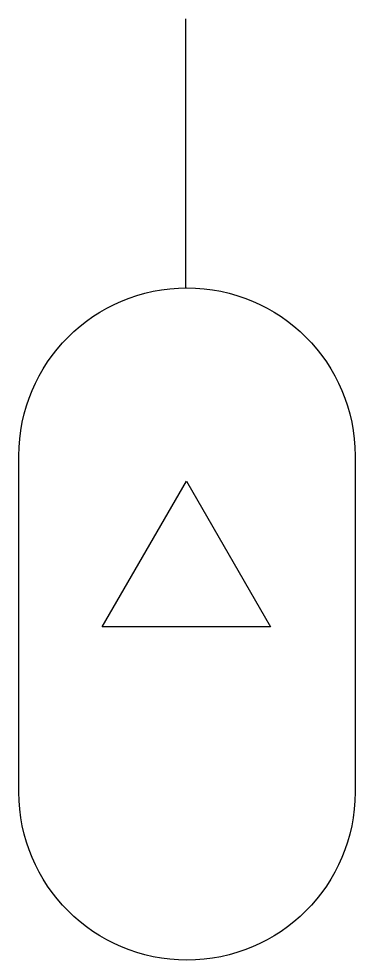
# Model space of a CAD drawing. Extents: x 382.9 to 392.9, y 215.4 to 243.4.
import ezdxf

# ---------------------------------------------------------------- set-up
doc = ezdxf.new("R2010")
doc.units = 0
doc.header["$LTSCALE"] = 5
doc.header["$MEASUREMENT"] = 0
doc.layers.add('11', color=1, linetype='CONTINUOUS')

# ---------------------------------------------------------------- blocks, each defined once
blk = doc.blocks.new('5172', base_point=(208.323, 41.134))
at = {"layer": '11'}
for p, q in [((213.143, 46.675), (203.143, 46.675)), ((203.143, 36.675), (213.143, 36.675))]:
    blk.add_line(p, q, dxfattribs=at)
for centre, start, end in [((203.143, 41.675), 90, 270), ((213.143, 41.675), 270, 90)]:
    blk.add_arc(centre, 5, start, end, dxfattribs=at)

msp = doc.modelspace()

# ---------------------------------------------------------------- linework, layer by layer
at = {"layer": '11'}
msp.add_line((387.915, 235.399), (387.915, 243.399), dxfattribs=at)
msp.add_lwpolyline([(390.429, 225.315), (385.429, 225.315), (387.929, 229.645)], close=True, dxfattribs=at)

# ---------------------------------------------------------------- block references
at = {"layer": '11', "xscale": -1, "rotation": 89.99999999999999}
msp.add_blockref('5172', (388.488, 225.215), dxfattribs=at)

doc.saveas('drawing.dxf')
